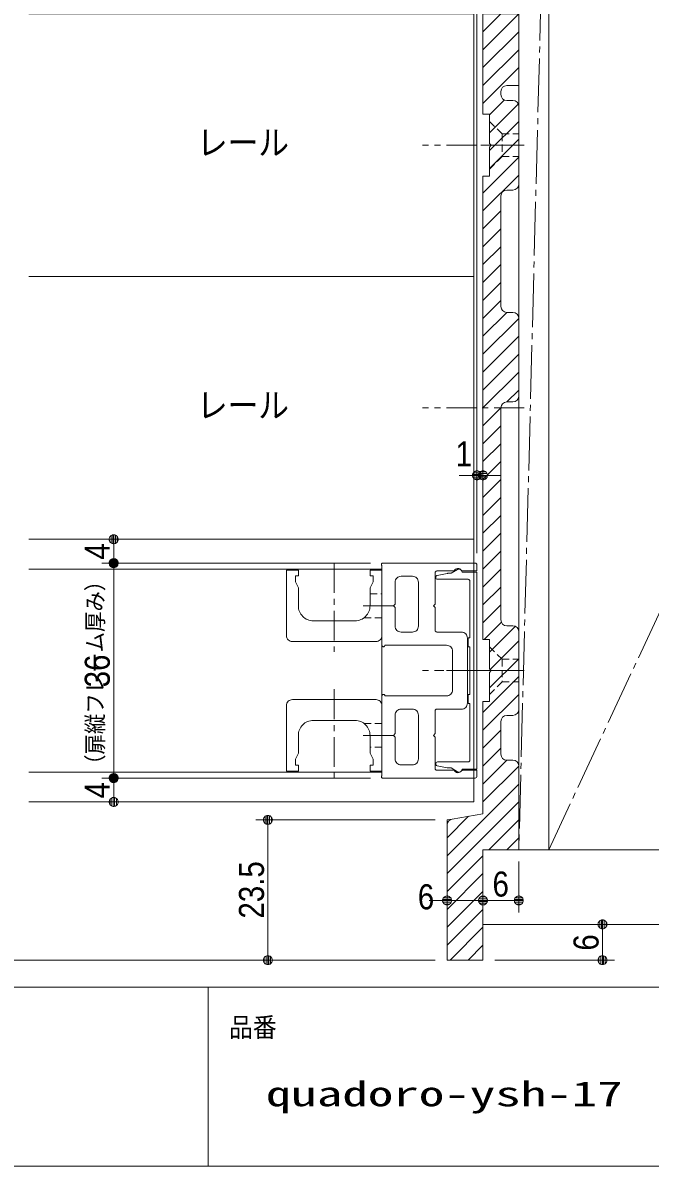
# Model space of a CAD drawing. Units: millimetres, scale not verified. Extents: x -606 to 606, y -304 to 304.
# Drawn here: x -99.8 to 5.2, y -277 to -85.5 of the extents above; entities that cross this region are included whole.
import ezdxf
from ezdxf.enums import TextEntityAlignment as Align

# ---------------------------------------------------------------- set-up
doc = ezdxf.new("R2010")
doc.units = ezdxf.units.MM
doc.header["$LTSCALE"] = 2
for name, pattern in [('CHAIN1', [8, 5, -1, 1, -1]), ('CHAIN2', [12, 9, -1, 1, -1]), ('DASHED1', [1.8, 1.2, -0.6])]:
    doc.linetypes.add(name, pattern=pattern)
for name, color, linetype, lineweight in [('0-0_1図面枠', 7, 'Continuous', 9), ('0-1_3一般', 7, 'Continuous', 9), ('0-2_2寸法-1', 7, 'Continuous', 9), ('0-3_0', 7, 'Continuous', 9), ('0-4_2寸法-3', 7, 'Continuous', 9), ('0-5_2寸法-2', 7, 'Continuous', 9)]:
    doc.layers.add(name, color=color, linetype=linetype, lineweight=lineweight)
doc.styles.add('ＭＳ ゴシック', font='')
doc.styles.add('ＭＳ Ｐゴシック', font='')
doc.styles.get('ＭＳ ゴシック').set_extended_font_data('MS Gothic')
doc.styles.get('ＭＳ Ｐゴシック').set_extended_font_data('MS PGothic')

# ---------------------------------------------------------------- blocks, each defined once
blk = doc.blocks.new('グループ-2')
at = {"layer": '0-0_1図面枠'}
for p, q in [((-800, -494), (800, -494)), ((220, -494), (220, -554))]:
    blk.add_line(p, q, dxfattribs=at)
blk.add_lwpolyline([(-800, 554), (800, 554), (800, -554), (-800, -554)], close=True, dxfattribs=at)
blk = doc.blocks.new('図面枠')
at = {"layer": '0-0_1図面枠'}
blk.add_blockref('グループ-2', (0, 0), dxfattribs=at)
at = {"layer": '0-0_1図面枠', "style": 'ＭＳ ゴシック', "width": 0.9}
blk.add_text('品番', height=6.51, dxfattribs=at).set_placement((226.965, -512.683), align=Align.BOTTOM_LEFT)
blk = doc.blocks.new('_Dot')
at = {"layer": '0-3_0'}
for p, q in [((-1, 0), (-2, 0)), ((0.978, 0.2), (-0.978, 0.2)), ((0.799, 0.6), (-0.799, 0.6)), ((0.916, -0.398), (-0.916, -0.398)), ((0.6, -0.798), (-0.6, -0.798))]:
    blk.add_line(p, q, dxfattribs=at)
for points in [[(1, 0), (0.992, 0.125), (0.969, 0.249), (0.93, 0.368), (0.876, 0.482), (0.809, 0.588), (0.729, 0.685), (0.637, 0.771), (0.536, 0.844), (0.426, 0.905), (0.309, 0.951), (0.187, 0.982), (0.063, 0.998), (-0.063, 0.998), (-0.187, 0.982), (-0.309, 0.951), (-0.426, 0.905), (-0.536, 0.844), (-0.637, 0.771), (-0.729, 0.685), (-0.809, 0.588), (-0.876, 0.482), (-0.93, 0.368), (-0.969, 0.249), (-0.992, 0.125), (-1, 0), (0, 0)], [(-1, 0), (-0.992, -0.125), (-0.969, -0.249), (-0.93, -0.368), (-0.876, -0.482), (-0.809, -0.588), (-0.729, -0.685), (-0.637, -0.771), (-0.536, -0.844), (-0.426, -0.905), (-0.309, -0.951), (-0.187, -0.982), (-0.063, -0.998), (0.063, -0.998), (0.187, -0.982), (0.309, -0.951), (0.426, -0.905), (0.536, -0.844), (0.637, -0.771), (0.729, -0.685), (0.809, -0.588), (0.876, -0.482), (0.93, -0.368), (0.969, -0.249), (0.992, -0.125), (1, 0), (0, 0)]]:
    blk.add_lwpolyline(points, close=True, dxfattribs=at)
blk = doc.blocks.new('グループ-11')
at = {"layer": '0-1_3一般', "linetype": 'CHAIN2'}
for p, q in [((334, -63), (324, -448)), ((514, -63), (334, -448))]:
    blk.add_line(p, q, dxfattribs=at)
at = {"layer": '0-1_3一般'}
for p, q in [((324, -63), (324, -448)), ((334, -448), (334, -63)), ((334, -63), (334, -448)), ((312, -174), (318, -168)), ((312, -180), (324, -168)), ((324, -168), (324, -192)), ((312, -186), (324, -174)), ((312, -192), (324, -180)), ((312, -198), (324, -186)), ((318, -194), (318, -195)), ((318, -194), (318, -195)), ((318, -194), (318, -195)), ((324, -192), (320, -192)), ((314.2, -201.8), (319.183, -196.817)), ((314.2, -207.8), (323.817, -198.183)), ((320, -197), (322, -197)), ((320, -197), (322, -197)), ((320, -197), (322, -197)), ((324, -199), (324, -225)), ((324, -199), (324, -225)), ((324, -199), (324, -225)), ((314.2, -201.6), (312, -201.6)), ((314.2, -211.4), (314.2, -201.6)), ((314.2, -213.8), (324, -204)), ((314.2, -219.8), (324, -210)), ((314.2, -211.4), (314.8, -212)), ((314.2, -211.4), (314.8, -212)), ((314.8, -212), (314.2, -212.6)), ((314.8, -212), (314.2, -212.6)), ((314.2, -222.4), (314.2, -212.6)), ((312, -228), (324, -216)), ((312, -234), (324, -222)), ((312, -222.4), (312, -377.6)), ((312, -222.4), (314.2, -222.4)), ((318, -266), (318, -229)), ((318, -229), (318, -266)), ((318, -229), (318, -266)), ((320, -227), (322, -227)), ((322, -227), (320, -227)), ((322, -227), (320, -227)), ((312, -240), (318, -234)), ((312, -246), (318, -240)), ((312, -252), (318, -246)), ((312, -258), (318, -252)), ((309, -256), (160, -256)), ((309, -344), (309, -256)), ((312, -264), (318, -258)), ((312, -270), (318, -264)), ((312, -276), (320, -268)), ((320, -268), (322, -268)), ((320, -268), (322, -268)), ((320, -268), (322, -268)), ((312, -282), (324, -270)), ((324, -270), (324, -296)), ((324, -270), (324, -296)), ((324, -270), (324, -296)), ((312, -288), (324, -276)), ((312, -294), (324, -282)), ((312, -300), (324, -288)), ((320, -298), (324, -294)), ((322, -298), (320, -298)), ((322, -298), (320, -298)), ((322, -298), (320, -298)), ((312, -306), (318, -300)), ((318, -371), (318, -300)), ((318, -300), (318, -371)), ((318, -300), (318, -371)), ((312, -312), (318, -306)), ((312, -318), (318, -312)), ((312, -324), (318, -318)), ((312, -330), (318, -324)), ((312, -336), (318, -330)), ((312, -342), (318, -336)), ((160, -344), (309, -344)), ((312, -348), (318, -342)), ((312, -354), (318, -348)), ((309.4, -352), (278.4, -352)), ((278.2, -354), (160, -354)), ((250.2, -354.3), (246.2, -354.3)), ((246.2, -354.3), (246.2, -376.3)), ((250.2, -354.3), (250.2, -356.3)), ((274.2, -354.3), (274.2, -356.3)), ((278.2, -354.3), (274.2, -354.3)), ((278, -352.4), (278, -352.454)), ((278.2, -352.8), (278.2, -379.6)), ((278.2, -422), (278.2, -354)), ((278.2, -376.3), (278.2, -354.3)), ((302.335, -354.6), (296.6, -354.6)), ((296.682, -356.104), (300.006, -355.439)), ((300.398, -355.4), (301.307, -355.4)), ((301.307, -355.4), (303.5, -354.134)), ((305, -355), (310, -355)), ((310, -354.6), (305.097, -354.6)), ((310, -352.6), (310, -354.6)), ((310, -355), (310, -421)), ((312, -360), (318, -354)), ((249.2, -356.3), (249.2, -358.3)), ((250.2, -356.3), (249.2, -356.3)), ((249.2, -358.3), (250.2, -360.3)), ((274.2, -356.3), (275.2, -356.3)), ((275.2, -358.3), (274.2, -360.3)), ((275.2, -356.3), (275.2, -358.3)), ((282.6, -365.7), (282.6, -358.4)), ((284.6, -356.4), (288.4, -356.4)), ((290.4, -373.1), (290.4, -358.4)), ((296.2, -356.8), (296.2, -356.692)), ((307, -357.4), (296.8, -357.4)), ((307.6, -377), (307.6, -358)), ((312, -366), (318, -360)), ((250.2, -360.3), (250.2, -366.3)), ((274.2, -360.3), (274.2, -366.3)), ((282, -366.3), (282.6, -365.7)), ((282.6, -366.9), (282, -366.3)), ((282.6, -373.1), (282.6, -366.9)), ((296, -366.9), (295.4, -366.3)), ((296, -374.5), (296, -366.9)), ((312, -372), (318, -366)), ((255.2, -371.3), (269.2, -371.3)), ((284.6, -375.1), (288.4, -375.1)), ((296.6, -375.1), (304.8, -375.1)), ((312.4, -377.6), (318.183, -371.817)), ((314.2, -381.8), (322.817, -373.183)), ((322, -373), (320, -373)), ((320, -373), (322, -373)), ((320, -373), (322, -373)), ((324, -401), (324, -375)), ((324, -375), (324, -401)), ((324, -375), (324, -401)), ((248.2, -378.3), (276.2, -378.3)), ((306.8, -377.1), (306.8, -398.9)), ((307, -377), (307.6, -377)), ((307, -380), (307, -377)), ((314.2, -377.6), (312, -377.6)), ((314.2, -387.4), (314.2, -377.6)), ((314.4, -387.6), (324, -378)), ((278.6, -380), (278.8, -380)), ((301.8, -381.5), (301.8, -394.5)), ((307.6, -380), (307, -380)), ((307.6, -396), (307.6, -380)), ((314.2, -393.8), (324, -384)), ((312, -402), (324, -390)), ((314.2, -398.4), (314.2, -388.6)), ((276.2, -397.7), (248.2, -397.7)), ((278.2, -423.2), (278.2, -396.4)), ((278.6, -396), (278.8, -396)), ((279.2, -396.4), (279.2, -396.5)), ((279.2, -396.5), (299.8, -396.5)), ((307, -396), (307.6, -396)), ((307, -399), (307, -396)), ((312, -408), (324, -396)), ((246.2, -399.7), (246.2, -421.7)), ((278.2, -421.7), (278.2, -399.7)), ((284.6, -400.9), (288.4, -400.9)), ((296, -401.5), (296, -409.1)), ((296.6, -400.9), (304.8, -400.9)), ((307.6, -399), (307, -399)), ((307.6, -418), (307.6, -399)), ((312, -398.4), (312, -436)), ((312, -398.4), (314.2, -398.4)), ((269.2, -404.7), (255.2, -404.7)), ((282.6, -402.9), (282.6, -409.1)), ((290.4, -402.9), (290.4, -417.6)), ((318, -416), (318, -405)), ((318, -405), (318, -416)), ((318, -405), (318, -416)), ((320, -403), (322, -403)), ((322, -403), (320, -403)), ((322, -403), (320, -403)), ((250.2, -409.7), (250.2, -415.7)), ((274.2, -409.7), (274.2, -415.7)), ((282, -409.7), (282.6, -409.1)), ((282.6, -410.3), (282, -409.7)), ((295.4, -409.7), (296, -409.1)), ((296, -410.3), (295.4, -409.7)), ((312, -414), (318, -408)), ((282.6, -410.3), (282.6, -417.6)), ((296, -410.3), (296, -420.8)), ((250.2, -415.7), (249.2, -417.7)), ((274.2, -415.7), (275.2, -417.7)), ((312, -420), (318, -414)), ((249.2, -417.7), (249.2, -419.7)), ((249.2, -419.7), (250.2, -419.7)), ((250.2, -419.7), (250.2, -421.7)), ((274.2, -419.7), (274.2, -421.7)), ((275.2, -419.7), (274.2, -419.7)), ((275.2, -417.7), (275.2, -419.7)), ((284.6, -419.6), (288.4, -419.6)), ((296.2, -419.308), (296.2, -419.2)), ((300.006, -420.561), (296.682, -419.896)), ((296.8, -418.6), (307, -418.6)), ((301.307, -420.6), (300.398, -420.6)), ((303.5, -421.866), (301.307, -420.6)), ((310, -421), (305, -421)), ((312, -426), (320, -418)), ((312, -432), (324, -420)), ((322, -418), (320, -418)), ((320, -418), (322, -418)), ((320, -418), (322, -418)), ((324, -420), (324, -448)), ((160, -422), (278.2, -422)), ((246.2, -421.7), (250.2, -421.7)), ((274.2, -421.7), (278.2, -421.7)), ((278, -423.6), (278, -423.546)), ((309.4, -424), (278.4, -424)), ((302.335, -421.4), (296.6, -421.4)), ((300, -450), (324, -426)), ((300, -456), (324, -432)), ((301.671, -437.721), (312, -436)), ((300, -444), (307.2, -436.8)), ((300, -439.694), (300, -485)), ((314, -448), (324, -438)), ((320, -448), (324, -444)), ((312, -448), (312, -485)), ((324, -448), (312, -448)), ((312, -448), (613.241, -448)), ((312, -473), (312, -448)), ((324, -448), (334, -448)), ((334, -448), (334.02, -448)), ((334, -448), (514, -448)), ((300, -462), (312, -450)), ((300, -468), (312, -456)), ((300, -474), (312, -462)), ((300, -480), (312, -468)), ((301, -485), (312, -474)), ((613.241, -473), (312, -473)), ((307, -485), (312, -480)), ((312, -485), (300, -485))]:
    blk.add_line(p, q, dxfattribs=at)
at = {"layer": '0-1_3一般', "linetype": 'DASHED1'}
for p, q in [((314.2, -204), (318.4, -208.2)), ((318.4, -208.2), (318.4, -215.8)), ((318.4, -208.2), (324, -208.2)), ((314.2, -220), (318.4, -215.8)), ((318.4, -215.8), (324, -215.8)), ((274.2, -362.3), (278.2, -362.3)), ((272.2, -370.3), (278.2, -370.3)), ((318.4, -384.2), (324, -384.2)), ((314.2, -396), (318.4, -391.8)), ((278.2, -405.7), (272.2, -405.7)), ((278.2, -413.7), (274.2, -413.7)), ((301.671, -437.721), (300, -438)), ((300, -439.694), (300, -438))]:
    blk.add_line(p, q, dxfattribs=at)
at = {"layer": '0-1_3一般', "linetype": 'CHAIN1'}
for p, q in [((325.78, -212), (291.78, -212)), ((311.237, -212), (324.697, -212)), ((325.78, -300), (291.78, -300)), ((262.2, -351.931), (262.2, -381.731)), ((271.904, -366.3), (281.904, -366.3)), ((325.78, -388), (291.78, -388)), ((310.948, -388), (295.4, -388)), ((314.035, -388), (302.035, -388)), ((311.237, -388), (324.697, -388)), ((262.2, -394.269), (262.2, -424.069)), ((281.904, -409.7), (271.904, -409.7))]:
    blk.add_line(p, q, dxfattribs=at)
at = {"layer": '0-1_3一般'}
for points in [[(309, -256), (309, -168), (160, -168)], [(301.671, -437.721), (312, -436), (312, -398.4), (314.2, -398.4), (314.2, -388.6), (314.8, -388), (314.2, -387.4), (314.2, -377.6), (312, -377.6), (312, -222.4), (314.2, -222.4), (314.2, -212.6), (314.8, -212), (314.2, -211.4), (314.2, -201.6), (312, -201.6), (312, -168), (324, -168)], [(301.671, -437.721), (312, -436), (312, -398.4), (314.2, -398.4), (314.2, -388.6), (314.8, -388), (314.2, -387.4), (314.2, -377.6), (312, -377.6), (312, -222.4), (314.2, -222.4), (314.2, -212.6), (314.8, -212), (314.2, -211.4), (314.2, -201.6), (312, -201.6), (312, -168), (324, -168)], [(324, -168), (312, -168), (312, -201.6)], [(324, -168), (324, -192), (320, -192)], [(324, -168), (324, -192), (320, -192)], [(160, -432), (309, -432), (309, -344)], [(295.4, -366.3), (296, -365.7), (296, -355.2)], [(279.2, -379.6), (279.2, -379.5), (299.8, -379.5)], [(314.2, -387.4), (314.8, -388), (314.2, -388.6)], [(324, -420), (324, -448), (312, -448), (312, -485), (300, -485), (300, -439.694)], [(324, -420), (324, -448), (312, -448), (312, -485), (300, -485), (300, -439.694)], [(310, -423.4), (310, -421.4), (305.097, -421.4)]]:
    blk.add_lwpolyline(points, dxfattribs=at)
at = {"layer": '0-1_3一般', "linetype": 'DASHED1'}
blk.add_lwpolyline([(314.2, -380), (318.4, -384.2), (318.4, -391.8), (324, -391.8)], dxfattribs=at)
at = {"layer": '0-1_3一般'}
for centre, radius, start, end in [((320, -194), 2, 90, 180), ((320, -194), 2, 90, 180), ((320, -194), 2, 90, 180), ((320, -195), 2, 180, 270), ((320, -195), 2, 180, 270), ((320, -195), 2, 180, 270), ((322, -199), 2, 0, 90), ((322, -199), 2, 360, 90), ((322, -199), 2, 0, 90), ((322, -225), 2, 270, 0), ((322, -225), 2, 270, 0), ((322, -225), 2, 270, 0), ((320, -229), 2, 90, 180), ((320, -229), 2, 90, 180), ((320, -229), 2, 90, 180), ((320, -266), 2, 180, 270), ((320, -266), 2, 180, 270), ((320, -266), 2, 180, 270), ((322, -270), 2, 0, 90), ((322, -270), 2, 360, 90), ((322, -270), 2, 0, 90), ((320, -300), 2, 90, 180), ((320, -300), 2, 90, 180), ((320, -300), 2, 90, 180), ((322, -296), 2, 270, 0), ((322, -296), 2, 270, 0), ((322, -296), 2, 270, 0), ((278.4, -352.4), 0.4, 135, 180), ((278.4, -352.4), 0.4, 90, 135), ((309.4, -352.6), 0.6, 45, 90), ((309.4, -352.6), 0.6, 0, 45), ((278.4, -352.454), 0.4, 180, 210), ((278.4, -352.454), 0.4, 210, 240), ((296.6, -355.2), 0.6, 135, 180), ((296.6, -355.2), 0.6, 90, 135), ((296.8, -356.692), 0.6, 101.30993, 140.65497), ((300.398, -357.4), 2, 95.65497, 101.30993), ((300.398, -357.4), 2, 90, 95.65497), ((303.6, -355.2), 1.4, 94.18603, 154.62307), ((303.6, -355.2), 1.4, 33.74899, 94.18603), ((304, -355), 1, 60, 120), ((304, -355), 1, 0, 60), ((305.097, -354.2), 0.4, 213.74899, 241.87449), ((305.097, -354.2), 0.4, 241.87449, 270), ((284.6, -358.4), 2, 135, 180), ((284.6, -358.4), 2, 90, 135), ((288.4, -358.4), 2, 45, 90), ((288.4, -358.4), 2, 0, 45), ((296.8, -356.692), 0.6, 140.65497, 180), ((296.8, -356.8), 0.6, 180, 225), ((296.8, -356.8), 0.6, 225, 270), ((307, -358), 0.6, 45, 90), ((307, -358), 0.6, 0, 45), ((255.2, -366.3), 5, 180, 225), ((269.2, -366.3), 5, 315, 0), ((255.2, -366.3), 5, 225, 270), ((269.2, -366.3), 5, 270, 315), ((320, -371), 2, 180, 270), ((320, -371), 2, 180, 270), ((320, -371), 2, 180, 270), ((284.6, -373.1), 2, 180, 225), ((284.6, -373.1), 2, 225, 270), ((288.4, -373.1), 2, 270, 315), ((288.4, -373.1), 2, 315, 0), ((296.6, -374.5), 0.6, 180, 225), ((296.6, -374.5), 0.6, 225, 270), ((304.8, -377.1), 2, 45, 90), ((322, -375), 2, 0, 90), ((322, -375), 2, 360, 90), ((322, -375), 2, 0, 90), ((248.2, -376.3), 2, 180, 225), ((248.2, -376.3), 2, 225, 270), ((276.2, -376.3), 2, 270, 315), ((276.2, -376.3), 2, 315, 0), ((304.8, -377.1), 2, 0, 45), ((278.6, -379.6), 0.4, 180, 225), ((278.6, -379.6), 0.4, 225, 270), ((278.8, -379.6), 0.4, 270, 315), ((278.8, -379.6), 0.4, 315, 0), ((299.8, -381.5), 2, 45, 90), ((299.8, -381.5), 2, 0, 45), ((248.2, -399.7), 2, 135, 180), ((248.2, -399.7), 2, 90, 135), ((276.2, -399.7), 2, 45, 90), ((276.2, -399.7), 2, 0, 45), ((278.6, -396.4), 0.4, 135, 180), ((278.6, -396.4), 0.4, 90, 135), ((278.8, -396.4), 0.4, 45, 90), ((278.8, -396.4), 0.4, 0, 45), ((299.8, -394.5), 2, 270, 315), ((299.8, -394.5), 2, 315, 0), ((284.6, -402.9), 2, 135, 180), ((284.6, -402.9), 2, 90, 135), ((288.4, -402.9), 2, 45, 90), ((288.4, -402.9), 2, 0, 45), ((296.6, -401.5), 0.6, 135, 180), ((296.6, -401.5), 0.6, 90, 135), ((304.8, -398.9), 2, 270, 315), ((304.8, -398.9), 2, 315, 0), ((322, -401), 2, 270, 0), ((322, -401), 2, 270, 0), ((322, -401), 2, 270, 0), ((255.2, -409.7), 5, 90, 135), ((269.2, -409.7), 5, 45, 90), ((320, -405), 2, 90, 180), ((320, -405), 2, 90, 180), ((320, -405), 2, 90, 180), ((255.2, -409.7), 5, 135, 180), ((269.2, -409.7), 5, 0, 45), ((320, -416), 2, 180, 270), ((320, -416), 2, 180, 270), ((320, -416), 2, 180, 270), ((284.6, -417.6), 2, 180, 225), ((284.6, -417.6), 2, 225, 270), ((288.4, -417.6), 2, 270, 315), ((288.4, -417.6), 2, 315, 0), ((296.6, -420.8), 0.6, 180, 225), ((296.6, -420.8), 0.6, 225, 270), ((296.8, -419.2), 0.6, 135, 180), ((296.8, -419.308), 0.6, 180, 219.34503), ((296.8, -419.308), 0.6, 219.34503, 258.69007), ((296.8, -419.2), 0.6, 90, 135), ((300.398, -418.6), 2, 258.69007, 264.34503), ((300.398, -418.6), 2, 264.34503, 270), ((304, -421), 1, 300, 0), ((307, -418), 0.6, 270, 315), ((307, -418), 0.6, 315, 0), ((322, -420), 2, 0, 90), ((322, -420), 2, 360, 90), ((322, -420), 2, 0, 90), ((278.4, -423.546), 0.4, 150, 180), ((278.4, -423.6), 0.4, 180, 225), ((278.4, -423.546), 0.4, 120, 150), ((278.4, -423.6), 0.4, 225, 270), ((303.6, -420.8), 1.4, 205.37693, 265.81397), ((303.6, -420.8), 1.4, 265.81397, 326.25101), ((304, -421), 1, 240, 300), ((305.097, -421.8), 0.4, 118.12551, 146.25101), ((305.097, -421.8), 0.4, 90, 118.12551), ((309.4, -423.4), 0.6, 270, 315), ((309.4, -423.4), 0.6, 315, 0), ((302, -439.694), 2, 99.46232, 180), ((302, -439.694), 2, 99.46232, 180), ((302, -439.694), 2, 99.46232, 180)]:
    blk.add_arc(centre, radius, start, end, dxfattribs=at)

msp = doc.modelspace()

# ---------------------------------------------------------------- linework, layer by layer
at = {"layer": '0-2_2寸法-1'}
for p, q in [((-23.75, -174.3), (-23.75, -1)), ((-86.55, -172), (-86.53, -172)), ((-84.55, -174.499), (-84.55, -173.501)), ((-41.55, -176), (-86.55, -176)), ((-41.55, -176), (-86.55, -176)), ((-84.55, -177.501), (-84.55, -210.499)), ((-41.55, -212), (-86.55, -212)), ((-41.55, -212), (-86.55, -212)), ((-84.55, -214.499), (-84.55, -213.501)), ((-82.55, -216), (-82.53, -216)), ((-30.75, -219), (-60.75, -219)), ((-58.75, -220.501), (-58.75, -240.999)), ((-16.75, -226), (-16.75, -234.5)), ((-22.75, -230.5), (-22.73, -230.5)), ((-21.249, -232.5), (-18.251, -232.5)), ((-20.75, -236.5), (-0.75, -236.5)), ((-2.75, -240.999), (-2.75, -238.001)), ((-60.75, -242.5), (-132.75, -242.5)), ((-30.75, -242.5), (-60.75, -242.5)), ((-20.75, -242.5), (-0.75, -242.5))]:
    msp.add_line(p, q, dxfattribs=at)
at = {"layer": '0-5_2寸法-2'}
for p, q in [((-23.75, -174.3), (-23.75, -159.3)), ((-22.75, -174.3), (-22.75, -159.3)), ((-25.251, -161.3), (-26.751, -161.3)), ((-22.75, -161.3), (-23.75, -161.3)), ((-21.249, -161.3), (-19.749, -161.3)), ((-28.75, -230.5), (-28.73, -230.5)), ((-22.75, -230.5), (-22.73, -230.5)), ((-30.251, -232.5), (-31.751, -232.5)), ((-22.75, -232.5), (-28.75, -232.5)), ((-21.249, -232.5), (-19.749, -232.5))]:
    msp.add_line(p, q, dxfattribs=at)

# ---------------------------------------------------------------- block references
at = {"layer": '0-0_1図面枠', "xscale": 0.5, "yscale": 0.5}
msp.add_blockref('図面枠', (-178.75, 0), dxfattribs=at)
at = {"layer": '0-1_3一般', "xscale": 0.5, "yscale": 0.5}
msp.add_blockref('グループ-11', (-178.75, 0), dxfattribs=at)
at = {"layer": '0-2_2寸法-1', "xscale": 0.7503418, "yscale": 0.7503418}
for p, rotation in [((-84.55, -172), 90), ((-84.55, -176), 270), ((-84.55, -176), 90), ((-84.55, -212), 270), ((-84.55, -212), 90), ((-84.55, -216), 270), ((-58.75, -219), 90), ((-22.75, -232.5), 180), ((-2.75, -236.5), 90), ((-58.75, -242.5), 270), ((-2.75, -242.5), 270)]:
    msp.add_blockref('_Dot', p, dxfattribs=dict(at, rotation=rotation))
msp.add_blockref('_Dot', (-16.75, -232.5), dxfattribs=at)
at = {"layer": '0-5_2寸法-2', "xscale": 0.7503418, "yscale": 0.7503418}
for p in [(-23.75, -161.3), (-28.75, -232.5)]:
    msp.add_blockref('_Dot', p, dxfattribs=at)
at = {"layer": '0-5_2寸法-2', "xscale": 0.7503418, "yscale": 0.7503418, "rotation": 180}
for p in [(-22.75, -161.3), (-22.75, -232.5)]:
    msp.add_blockref('_Dot', p, dxfattribs=at)

# ---------------------------------------------------------------- texts
at = {"layer": '0-0_1図面枠', "style": 'ＭＳ ゴシック', "width": 1.5}
msp.add_text('quadoro-ysh-17', height=4.179, dxfattribs=at).set_placement((-59.072, -268.224), align=Align.BOTTOM_LEFT)
at = {"layer": '0-2_2寸法-1', "style": 'ＭＳ Ｐゴシック', "width": 0.9}
for s, p in [('4', (-83.944, -175.417)), ('36', (-83.944, -196.799)), ('4', (-83.944, -215.417)), ('23.5', (-58.144, -235.536)), ('6', (-2.144, -240.905))]:
    msp.add_text(s, height=4.194, rotation=90, dxfattribs=at).set_placement(p, align=Align.BOTTOM_LEFT)
msp.add_text('6', height=4.194, dxfattribs=at).set_placement((-21.155, -233.106), align=Align.BOTTOM_LEFT)
at = {"layer": '0-4_2寸法-3', "style": 'ＭＳ ゴシック', "width": 0.9}
for p in [(-70.603, -108.892), (-70.603, -152.892)]:
    msp.add_text('レール', height=4.179, dxfattribs=at).set_placement(p, align=Align.BOTTOM_LEFT)
msp.add_text('（扉縦フレーム厚み）', height=2.786, rotation=90, dxfattribs=at).set_placement((-85.443, -211.471), align=Align.BOTTOM_LEFT)
at = {"layer": '0-5_2寸法-2', "style": 'ＭＳ Ｐゴシック', "width": 0.9}
for s, p in [('1', (-27.323, -161.045)), ('6', (-33.655, -235.239))]:
    msp.add_text(s, height=4.194, dxfattribs=at).set_placement(p, align=Align.BOTTOM_LEFT)

doc.saveas('drawing.dxf')
